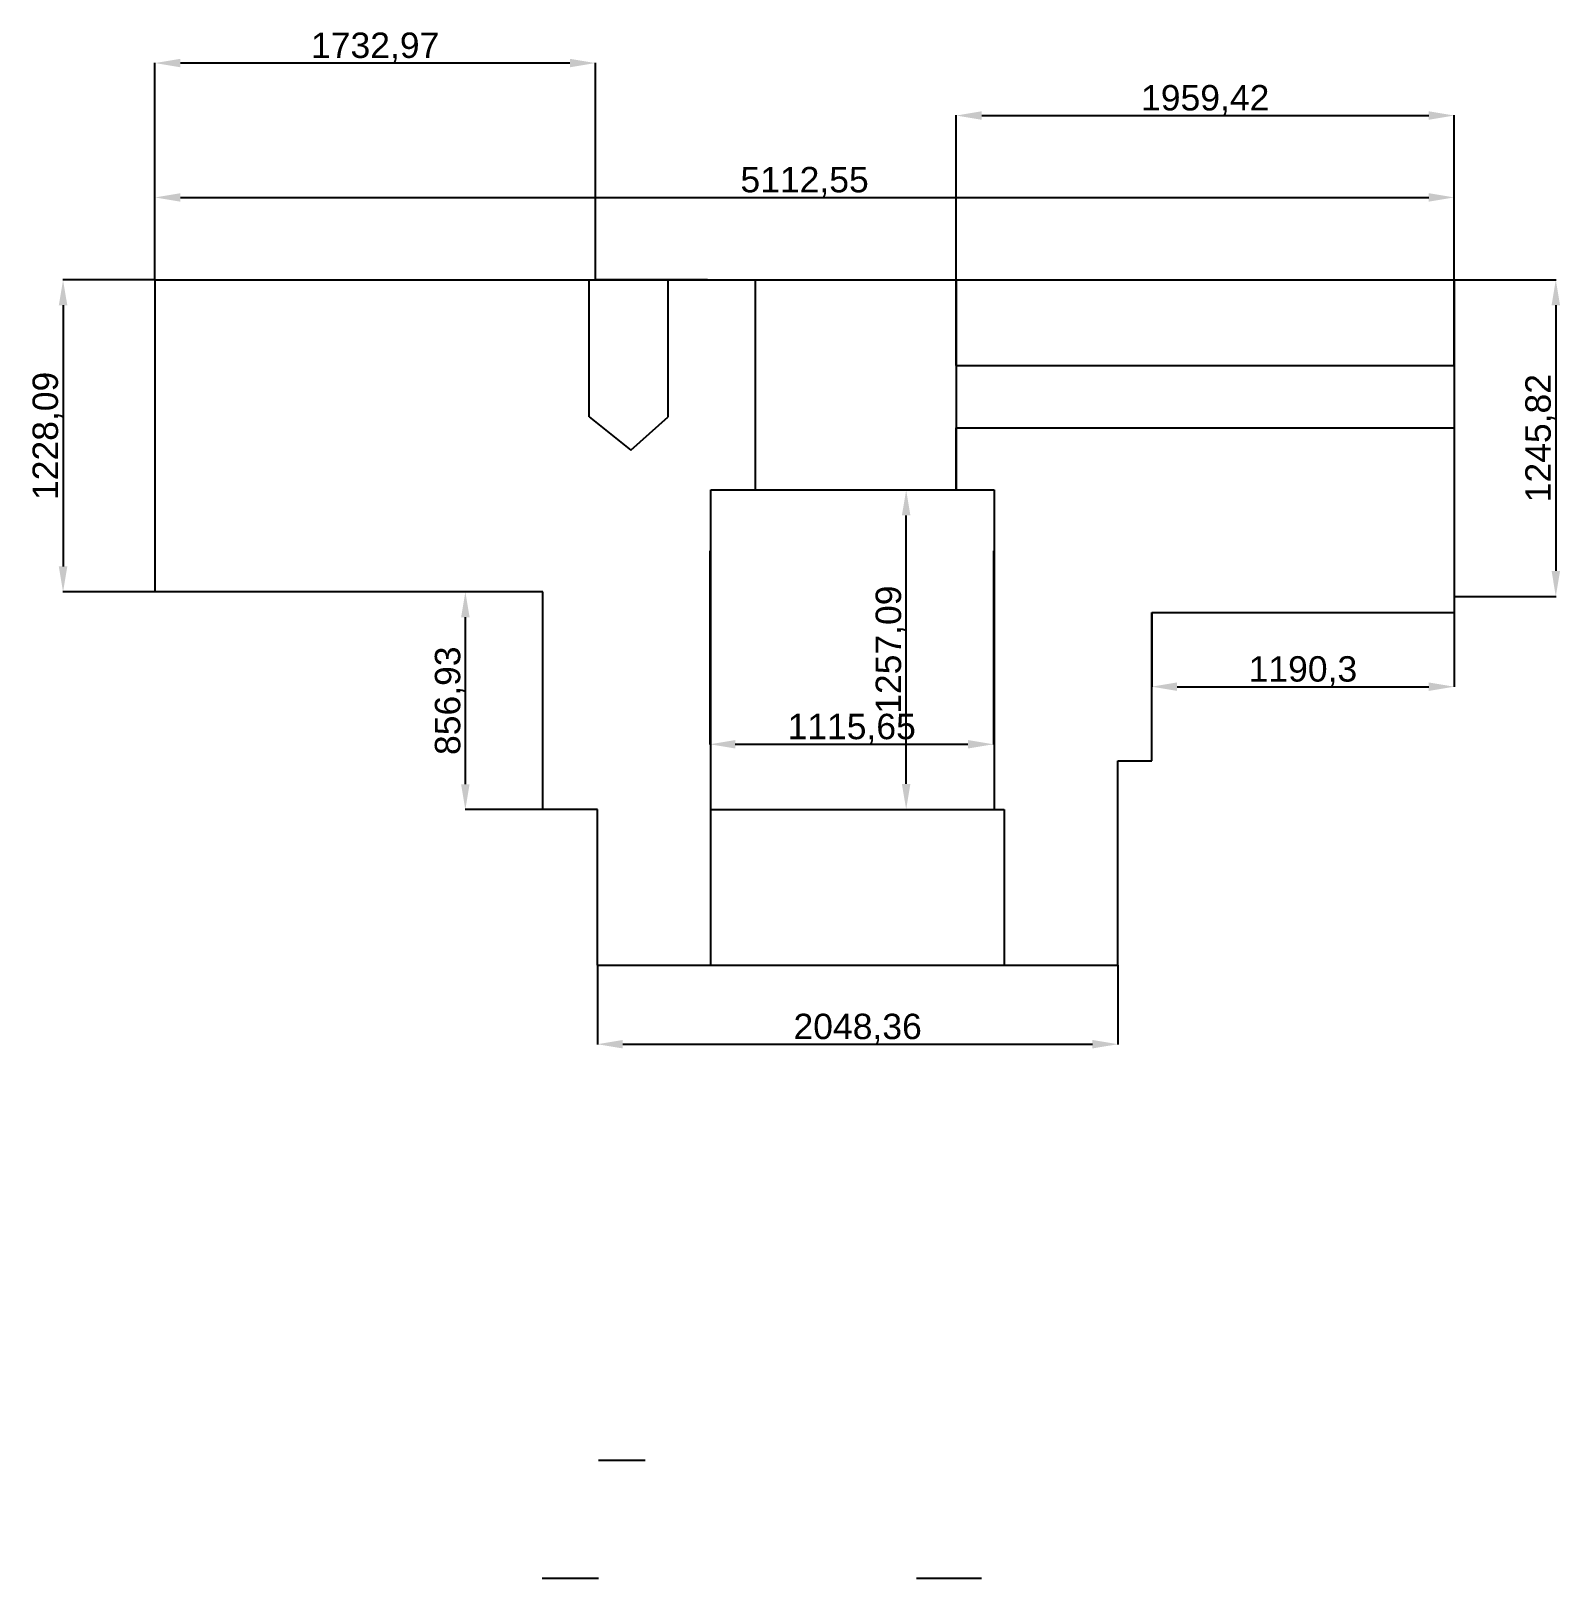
# Model space of a CAD drawing. Header units: millimetres. Extents: x 1213 to 7230, y -443 to 5647.
import ezdxf

# ---------------------------------------------------------------- set-up
doc = ezdxf.new("R2010")
doc.units = ezdxf.units.MM
doc.styles.get("Standard").update_dxf_attribs({"font": 'arial.ttf'})
doc.dimstyles.new('ISO-25', dxfattribs={"dimtxt": 100, "dimasz": 100, "dimexe": 1.25, "dimexo": 0.625, "dimtad": 1, "dimtxsty": 'Standard', "dimcen": 2.5, "dimadec": 0, "dimazin": 0, "dimtfac": 1, "dimtmove": 0, "dimatfit": 3, "dimfxl": 1, "dimarcsym": 0})

# ---------------------------------------------------------------- blocks, each defined once
blk = doc.blocks.new('*D8')
at = {"color": 0, "lineweight": -2, "transparency": 16777216}
for p, q in [((3226.8, 3438.8), (2920.9, 3438.8)), ((2922.2, 2681.8), (2922.2, 3338.8)), ((3226.8, 2581.8), (2920.9, 2581.8))]:
    blk.add_line(p, q, dxfattribs=at)
at = {"color": 0, "transparency": 16777216}
for points in [[(2905.5, 3338.8), (2938.9, 3338.8), (2922.2, 3438.8)], [(2905.5, 2681.8), (2938.9, 2681.8), (2922.2, 2581.8)]]:
    blk.add_solid(points, dxfattribs=at)
at = {"layer": 'Defpoints', "color": 0, "transparency": 16777216}
for p in [(2922.2, 3438.8), (3227.4, 3438.8), (3227.4, 2581.8)]:
    blk.add_point(p, dxfattribs=at)
at = {"color": 0, "transparency": 16777216, "insert": (2861.5, 3010.3), "char_height": 100, "attachment_point": 5, "rotation": 90}
blk.add_mtext('856,93', dxfattribs=at)
blk = doc.blocks.new('*D9')
at = {"color": 0, "lineweight": -2, "transparency": 16777216}
for p, q in [((3441.8, 1968.9), (3441.8, 1657)), ((5490.2, 1968.9), (5490.2, 1657)), ((3541.8, 1658.2), (5390.2, 1658.2))]:
    blk.add_line(p, q, dxfattribs=at)
at = {"color": 0, "transparency": 16777216}
for points in [[(3541.8, 1674.9), (3541.8, 1641.6), (3441.8, 1658.2)], [(5390.2, 1674.9), (5390.2, 1641.6), (5490.2, 1658.2)]]:
    blk.add_solid(points, dxfattribs=at)
at = {"layer": 'Defpoints', "color": 0, "transparency": 16777216}
for p in [(3441.8, 1969.5), (5490.2, 1969.5), (5490.2, 1658.2)]:
    blk.add_point(p, dxfattribs=at)
at = {"color": 0, "transparency": 16777216, "insert": (4466, 1719), "char_height": 100, "attachment_point": 5}
blk.add_mtext('2048,36', dxfattribs=at)
blk = doc.blocks.new('*D10')
at = {"color": 0, "lineweight": -2, "transparency": 16777216}
for p, q in [((1700.9, 4667.5), (1700.9, 4992.7)), ((1800.9, 4991.5), (6713.5, 4991.5)), ((6813.5, 4667.5), (6813.5, 4992.7))]:
    blk.add_line(p, q, dxfattribs=at)
at = {"color": 0, "transparency": 16777216}
for points in [[(1800.9, 5008.1), (1800.9, 4974.8), (1700.9, 4991.5)], [(6713.5, 5008.1), (6713.5, 4974.8), (6813.5, 4991.5)]]:
    blk.add_solid(points, dxfattribs=at)
at = {"layer": 'Defpoints', "color": 0, "transparency": 16777216}
for p in [(6813.5, 4991.5), (1700.9, 4666.9), (6813.5, 4666.9)]:
    blk.add_point(p, dxfattribs=at)
at = {"color": 0, "transparency": 16777216, "insert": (4257.2, 5052.2), "char_height": 100, "attachment_point": 5}
blk.add_mtext('5112,55', dxfattribs=at)
blk = doc.blocks.new('*D11')
at = {"color": 0, "lineweight": -2, "transparency": 16777216}
for p, q in [((4854.1, 4330.4), (4854.1, 5315.1)), ((4954.1, 5313.8), (6713.5, 5313.8)), ((6813.5, 4330.4), (6813.5, 5315.1))]:
    blk.add_line(p, q, dxfattribs=at)
at = {"color": 0, "transparency": 16777216}
for points in [[(4954.1, 5330.5), (4954.1, 5297.2), (4854.1, 5313.8)], [(6713.5, 5330.5), (6713.5, 5297.2), (6813.5, 5313.8)]]:
    blk.add_solid(points, dxfattribs=at)
at = {"layer": 'Defpoints', "color": 0, "transparency": 16777216}
for p in [(6813.5, 5313.8), (4854.1, 4329.8), (6813.5, 4329.8)]:
    blk.add_point(p, dxfattribs=at)
at = {"color": 0, "transparency": 16777216, "insert": (5833.8, 5374.6), "char_height": 100, "attachment_point": 5}
blk.add_mtext('1959,42', dxfattribs=at)
blk = doc.blocks.new('*D12')
at = {"color": 0, "lineweight": -2, "transparency": 16777216}
for p, q in [((6814.1, 4666.9), (7214.8, 4666.9)), ((7213.5, 4566.9), (7213.5, 3521)), ((6814.1, 3421), (7214.8, 3421))]:
    blk.add_line(p, q, dxfattribs=at)
at = {"color": 0, "transparency": 16777216}
for points in [[(7196.9, 4566.9), (7230.2, 4566.9), (7213.5, 4666.9)], [(7196.9, 3521), (7230.2, 3521), (7213.5, 3421)]]:
    blk.add_solid(points, dxfattribs=at)
at = {"layer": 'Defpoints', "color": 0, "transparency": 16777216}
for p in [(6813.5, 4666.9), (6813.5, 3421), (7213.5, 3421)]:
    blk.add_point(p, dxfattribs=at)
at = {"color": 0, "transparency": 16777216, "insert": (7152.8, 4043.9), "char_height": 100, "attachment_point": 5, "rotation": 90}
blk.add_mtext('1245,82', dxfattribs=at)
blk = doc.blocks.new('*D13')
at = {"color": 0, "lineweight": -2, "transparency": 16777216}
for p, q in [((1700.9, 4667.5), (1700.9, 5521.7)), ((3333.9, 5520.5), (1800.9, 5520.5)), ((3433.9, 4667.5), (3433.9, 5521.7))]:
    blk.add_line(p, q, dxfattribs=at)
at = {"color": 0, "transparency": 16777216}
for points in [[(1800.9, 5537.1), (1800.9, 5503.8), (1700.9, 5520.5)], [(3333.9, 5537.1), (3333.9, 5503.8), (3433.9, 5520.5)]]:
    blk.add_solid(points, dxfattribs=at)
at = {"layer": 'Defpoints', "color": 0, "transparency": 16777216}
for p in [(1700.9, 5520.5), (1700.9, 4666.9), (3433.9, 4666.9)]:
    blk.add_point(p, dxfattribs=at)
at = {"color": 0, "transparency": 16777216, "insert": (2567.4, 5581.2), "char_height": 100, "attachment_point": 5}
blk.add_mtext('1732,97', dxfattribs=at)
blk = doc.blocks.new('*D14')
at = {"color": 0, "lineweight": -2, "transparency": 16777216}
for p, q in [((1700.3, 4666.9), (1337.8, 4666.9)), ((1339.1, 4566.9), (1339.1, 3538.8)), ((1700.3, 3438.8), (1337.8, 3438.8))]:
    blk.add_line(p, q, dxfattribs=at)
at = {"color": 0, "transparency": 16777216}
for points in [[(1322.4, 4566.9), (1355.8, 4566.9), (1339.1, 4666.9)], [(1322.4, 3538.8), (1355.8, 3538.8), (1339.1, 3438.8)]]:
    blk.add_solid(points, dxfattribs=at)
at = {"layer": 'Defpoints', "color": 0, "transparency": 16777216}
for p in [(1700.9, 4666.9), (1339.1, 3438.8), (1700.9, 3438.8)]:
    blk.add_point(p, dxfattribs=at)
at = {"color": 0, "transparency": 16777216, "insert": (1278.4, 4052.8), "char_height": 100, "attachment_point": 5, "rotation": 90}
blk.add_mtext('1228,09', dxfattribs=at)
blk = doc.blocks.new('*D15')
at = {"color": 0, "lineweight": -2, "transparency": 16777216}
for p, q in [((3888.5, 3839.8), (4658.2, 3839.8)), ((4656.9, 2682.7), (4656.9, 3739.8)), ((3888.5, 2582.7), (4658.2, 2582.7))]:
    blk.add_line(p, q, dxfattribs=at)
at = {"color": 0, "transparency": 16777216}
for points in [[(4640.2, 3739.8), (4673.6, 3739.8), (4656.9, 3839.8)], [(4640.2, 2682.7), (4673.6, 2682.7), (4656.9, 2582.7)]]:
    blk.add_solid(points, dxfattribs=at)
at = {"layer": 'Defpoints', "color": 0, "transparency": 16777216}
for p in [(3887.9, 3839.8), (4656.9, 3839.8), (3887.9, 2582.7)]:
    blk.add_point(p, dxfattribs=at)
at = {"color": 0, "transparency": 16777216, "insert": (4596.2, 3211.3), "char_height": 100, "attachment_point": 5, "rotation": 90}
blk.add_mtext('1257,09', dxfattribs=at)
blk = doc.blocks.new('*D16')
at = {"color": 0, "lineweight": -2, "transparency": 16777216}
for p, q in [((5623.2, 3356.9), (5623.2, 3064.4)), ((6813.5, 3356.9), (6813.5, 3064.4)), ((5723.2, 3065.6), (6713.5, 3065.6))]:
    blk.add_line(p, q, dxfattribs=at)
at = {"color": 0, "transparency": 16777216}
for points in [[(5723.2, 3082.3), (5723.2, 3048.9), (5623.2, 3065.6)], [(6713.5, 3082.3), (6713.5, 3048.9), (6813.5, 3065.6)]]:
    blk.add_solid(points, dxfattribs=at)
at = {"layer": 'Defpoints', "color": 0, "transparency": 16777216}
for p in [(5623.2, 3357.6), (6813.5, 3357.6), (6813.5, 3065.6)]:
    blk.add_point(p, dxfattribs=at)
at = {"color": 0, "transparency": 16777216, "insert": (6218.3, 3126.3), "char_height": 100, "attachment_point": 5}
blk.add_mtext('1190,3', dxfattribs=at)
blk = doc.blocks.new('*D17')
at = {"color": 0, "lineweight": -2, "transparency": 16777216}
for p, q in [((3884.7, 3600.5), (3884.7, 2837.6)), ((5000.3, 3600.5), (5000.3, 2837.6)), ((3984.7, 2838.8), (4900.3, 2838.8))]:
    blk.add_line(p, q, dxfattribs=at)
at = {"color": 0, "transparency": 16777216}
for points in [[(3984.7, 2855.5), (3984.7, 2822.2), (3884.7, 2838.8)], [(4900.3, 2855.5), (4900.3, 2822.2), (5000.3, 2838.8)]]:
    blk.add_solid(points, dxfattribs=at)
at = {"layer": 'Defpoints', "color": 0, "transparency": 16777216}
for p in [(3884.7, 3601.1), (5000.3, 3601.1), (5000.3, 2838.8)]:
    blk.add_point(p, dxfattribs=at)
at = {"color": 0, "transparency": 16777216, "insert": (4442.5, 2899.6), "char_height": 100, "attachment_point": 5}
blk.add_mtext('1115,65', dxfattribs=at)

msp = doc.modelspace()

# ---------------------------------------------------------------- linework, layer by layer
for p, q in [((1700.932, 3438.764), (1700.932, 4666.853)), ((1700.932, 4666.853), (6813.478, 4666.853)), ((3409.847, 4127.597), (3409.847, 4666.853)), ((3874.976, 4666.853), (3433.907, 4666.853)), ((3719.904, 4127.597), (3719.904, 4666.853)), ((4062.598, 4666.853), (4062.598, 3839.814)), ((4854.058, 4666.853), (4854.058, 3839.814)), ((4854.058, 4666.853), (4854.058, 4329.794)), ((6813.478, 4666.853), (6813.478, 3357.56)), ((4854.058, 4329.794), (6813.478, 4329.794)), ((3409.847, 4127.597), (3573.035, 3997.179)), ((3573.035, 3997.179), (3719.904, 4127.597)), ((4854.058, 3839.814), (4854.058, 4084.121)), ((4854.058, 4084.121), (6813.478, 4084.121)), ((3887.923, 2582.727), (3887.923, 3839.814)), ((3887.923, 3839.814), (5003.578, 3839.814)), ((4127.873, 3839.814), (4127.873, 3839.814)), ((5003.578, 3839.814), (5003.578, 2582.727)), ((3227.397, 3438.764), (1700.932, 3438.764)), ((3227.397, 2581.835), (3227.397, 3438.764)), ((5623.173, 2773.402), (5623.173, 3357.56)), ((5623.173, 3357.56), (6813.478, 3357.56)), ((5490.163, 1969.499), (5490.163, 2773.402)), ((5490.163, 2773.402), (5623.173, 2773.402)), ((3441.802, 2581.835), (3227.397, 2581.835)), ((3441.802, 1969.499), (3441.802, 2581.835)), ((3887.923, 1969.499), (3887.923, 2582.727)), ((3887.923, 2582.727), (5042.496, 2582.727)), ((5042.496, 2582.727), (5042.496, 1969.499)), ((3441.802, 1969.499), (5490.163, 1969.499)), ((3441.802, 1969.499), (3887.923, 1969.499)), ((3446.852, 21.282), (3630.207, 21.282)), ((3224.208, -443.184), (3446.852, -443.184)), ((4697.591, -443.184), (4953.075, -443.184))]:
    msp.add_line(p, q)

# ---------------------------------------------------------------- dimensions: what is measured, and where the dimension line sits
for base, p1, p2, picture, middle in [((1700.9322, 5520.4736), (3433.9068, 4666.8526), (1700.9322, 4666.8526), '*D13', (2567.4195, 5581.1941)), ((6813.478, 5313.836), (4854.058, 4329.794), (6813.478, 4329.794), '*D11', (5833.768, 5374.556)), ((6813.478, 4991.48), (1700.932, 4666.853), (6813.478, 4666.853), '*D10', (4257.205, 5052.201)), ((5000.3048, 2838.834), (3884.6503, 3601.1184), (5000.3048, 3601.1184), '*D17', (4442.4776, 2899.5545)), ((6813.4778, 3065.6141), (5623.1732, 3357.5604), (6813.4778, 3357.5604), '*D16', (6218.3255, 3126.3346)), ((5490.163, 1658.23), (3441.802, 1969.499), (5490.163, 1969.499), '*D9', (4465.982, 1718.951))]:
    dim = msp.add_linear_dim(base=base, p1=p1, p2=p2, dimstyle='ISO-25')
    dim.commit()
    dim.dimension.update_dxf_attribs({"geometry": picture, "text_midpoint": middle})
for base, p1, p2, picture, middle in [((1339.096, 3438.764), (1700.932, 4666.853), (1700.932, 3438.764), '*D14', (1278.376, 4052.808)), ((7213.531, 3421.031), (6813.478, 4666.853), (6813.478, 3421.031), '*D12', (7152.811, 4043.942)), ((4656.911, 3839.814), (3887.923, 2582.727), (3887.923, 3839.814), '*D15', (4596.191, 3211.271)), ((2922.198, 3438.764), (3227.397, 2581.835), (3227.397, 3438.764), '*D8', (2861.477, 3010.299))]:
    dim = msp.add_linear_dim(base=base, p1=p1, p2=p2, angle=90, dimstyle='ISO-25')
    dim.commit()
    dim.dimension.update_dxf_attribs({"geometry": picture, "text_midpoint": middle})

doc.saveas('drawing.dxf')
